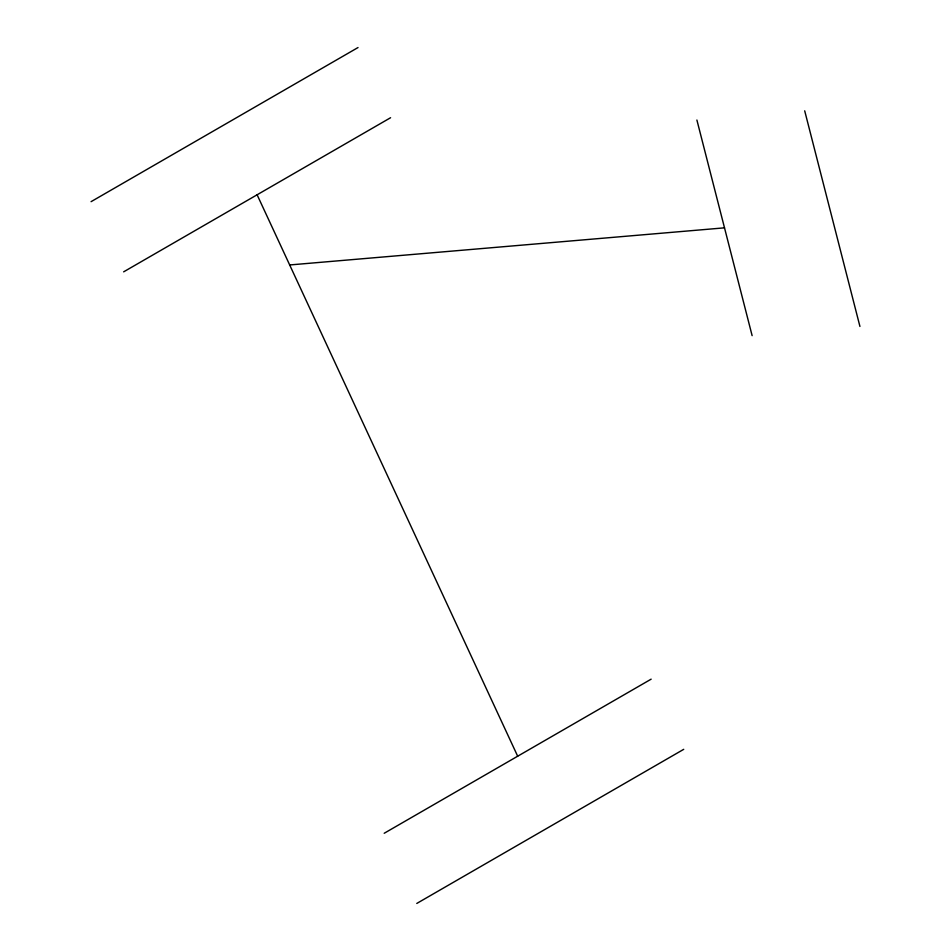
<?xml version="1.0" encoding="UTF-8"?>
<svg xmlns="http://www.w3.org/2000/svg" width="951" height="951" viewBox="0 0 951 951"><rect width="100%" height="100%" fill="white"/><g stroke="black" fill="none" stroke-linecap="round" stroke-linejoin="round"><path stroke-width="1.43" d="M91.07 201.671L358.016 47.55M123.642 271.843L390.588 117.722M384.204 833.266L651.15 679.157M416.776 903.45L683.721 749.329M289.686 264.96L724.507 227.836M257.115 194.789L517.677 756.211M804.701 110.827L859.93 326.443M696.893 120.028L752.122 335.644"/></g></svg>
